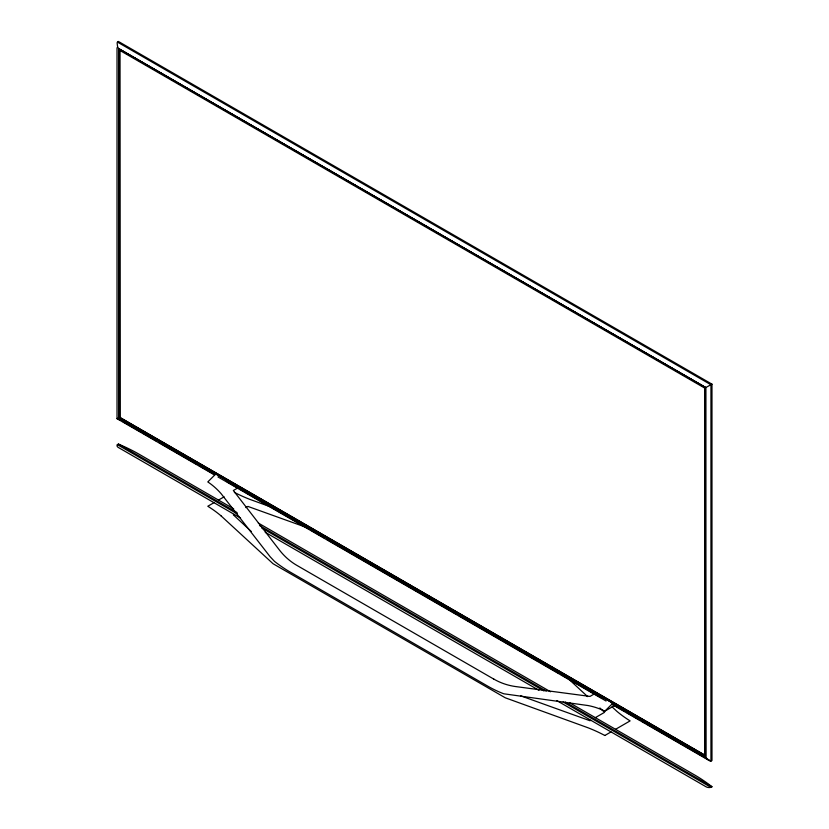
<?xml version="1.0" encoding="UTF-8"?>
<svg xmlns="http://www.w3.org/2000/svg" width="829" height="829" viewBox="0 0 829 829"><rect width="100%" height="100%" fill="white"/><g stroke="black" fill="none" stroke-linecap="round" stroke-linejoin="round"><path stroke-width="1.24" d="M119.708 417.36L704.691 755.095L119.708 417.36L119.708 50.331L119.987 417.205M611.657 704.236L709.241 760.576L710.95 761.126L711.976 760.535L711.976 384.159L118.381 41.45L117.107 42.849L117.552 46.434A8.311 6.787 57 0 0 118.34 48.051M215.239 474.52L207.799 481.929A98.61 80.486 -62.5 0 1 211.416 484.53L212.587 485.452A96.755 78.973 -62.5 0 1 221.167 493.742L270.109 556.705L274.534 561.42A131.645 76.009 60 0 0 290.824 572.445L487.525 686.018A131.645 76.009 60 0 0 503.804 693.79L588.01 705.541A96.755 78.973 -62.5 0 1 599.419 708.785L600.797 709.334A98.61 80.486 -62.5 0 1 604.849 711.158L612.289 703.748M704.691 388.065L119.708 50.331M240.597 518.052L118.34 447.473A4.487 2.591 0 0 1 117.366 444.645L118.381 444.054A172.546 99.615 0 0 1 138.526 453.898L233.685 508.84M237.83 487.918L233.343 490.509L279.487 550.104A88.278 72.061 -62.1 0 0 297.155 565.544L493.773 679.086M213.975 502.685L207.799 506.25A137.966 79.657 0 0 1 221.177 515.97M218.493 500.074L224.099 496.84M234.172 514.353L233.343 514.83L251.239 531.42M245.871 507.597L247.912 506.415L306.222 527.379M711.976 384.159L706.07 387.371M594.476 693.821L589.989 696.412L515.897 686.599A88.278 72.061 -62.1 0 1 493.783 679.065M604.849 711.158L614.672 705.489M590.818 720.256L589.989 720.743L520.757 695.842M595.346 717.645L604.559 712.318L599.854 707.956M604.849 735.489L611.025 731.924M615.543 729.313L630.102 720.898A137.966 79.657 0 0 1 616.724 711.189L612.03 706.836M556.891 700.66L706.07 786.794A4.487 2.591 0 0 0 710.95 787.353L711.976 786.762A172.546 99.615 0 0 0 694.93 775.136L569.544 702.743M118.671 48.6L705.738 387.537L705.738 756.825L118.671 417.889L118.671 48.6L705.738 387.537M118.671 417.889L705.738 756.825M118.34 418.054L117.024 418.666L214.607 474.996M271.549 507.213L249.892 499.39A137.966 79.657 0 0 1 234.4 492.374M117.366 42.041L710.95 384.749L710.95 761.126L647.117 724.266M120.723 420.355L117.024 418.666L117.024 47.709M122.961 421.65L140.889 432.002M143.127 433.287L156.567 441.049M158.805 442.344L196.887 464.333M199.126 465.618L214.804 474.675M227.125 481.784L238.327 488.25M240.565 489.545L242.804 490.841M245.042 492.136L308.885 528.995M311.124 530.28L324.564 538.042M326.802 539.337L344.719 549.679M346.957 550.974L410.801 587.834M413.039 589.129L420.883 593.647M423.122 594.942L456.717 614.341M458.955 615.636L512.716 646.672M514.954 647.967L522.798 652.496M525.037 653.791L538.477 661.542M540.715 662.837L558.632 673.189M560.881 674.474L602.32 698.401M612.393 704.225L624.714 711.334M626.952 712.629L640.392 720.391M642.63 721.686L644.879 722.971M217.965 476.944L606.051 701.002M258.316 523.058L550.508 691.759M118.381 444.054L237.104 512.602M259.508 525.534L546.218 691.065M565.254 702.059L711.976 786.762M117.366 444.645L237.198 513.835M261.84 528.063L544.073 691.013M563.119 701.997L710.95 787.353M265.27 532.301L538.943 690.308M709.241 760.576L707.127 758.836A8.311 6.787 57 0 1 706.07 757.374M221.167 515.97L273.062 563.73L505.286 697.8L588.01 727.769A137.966 79.657 0 0 1 604.838 735.489M566.891 677.407L587.616 696.609M705.23 387.796L705.562 756.193L705.562 387.62L119.158 49.056L119.158 417.629M704.723 388.045L704.691 755.095"/></g></svg>
